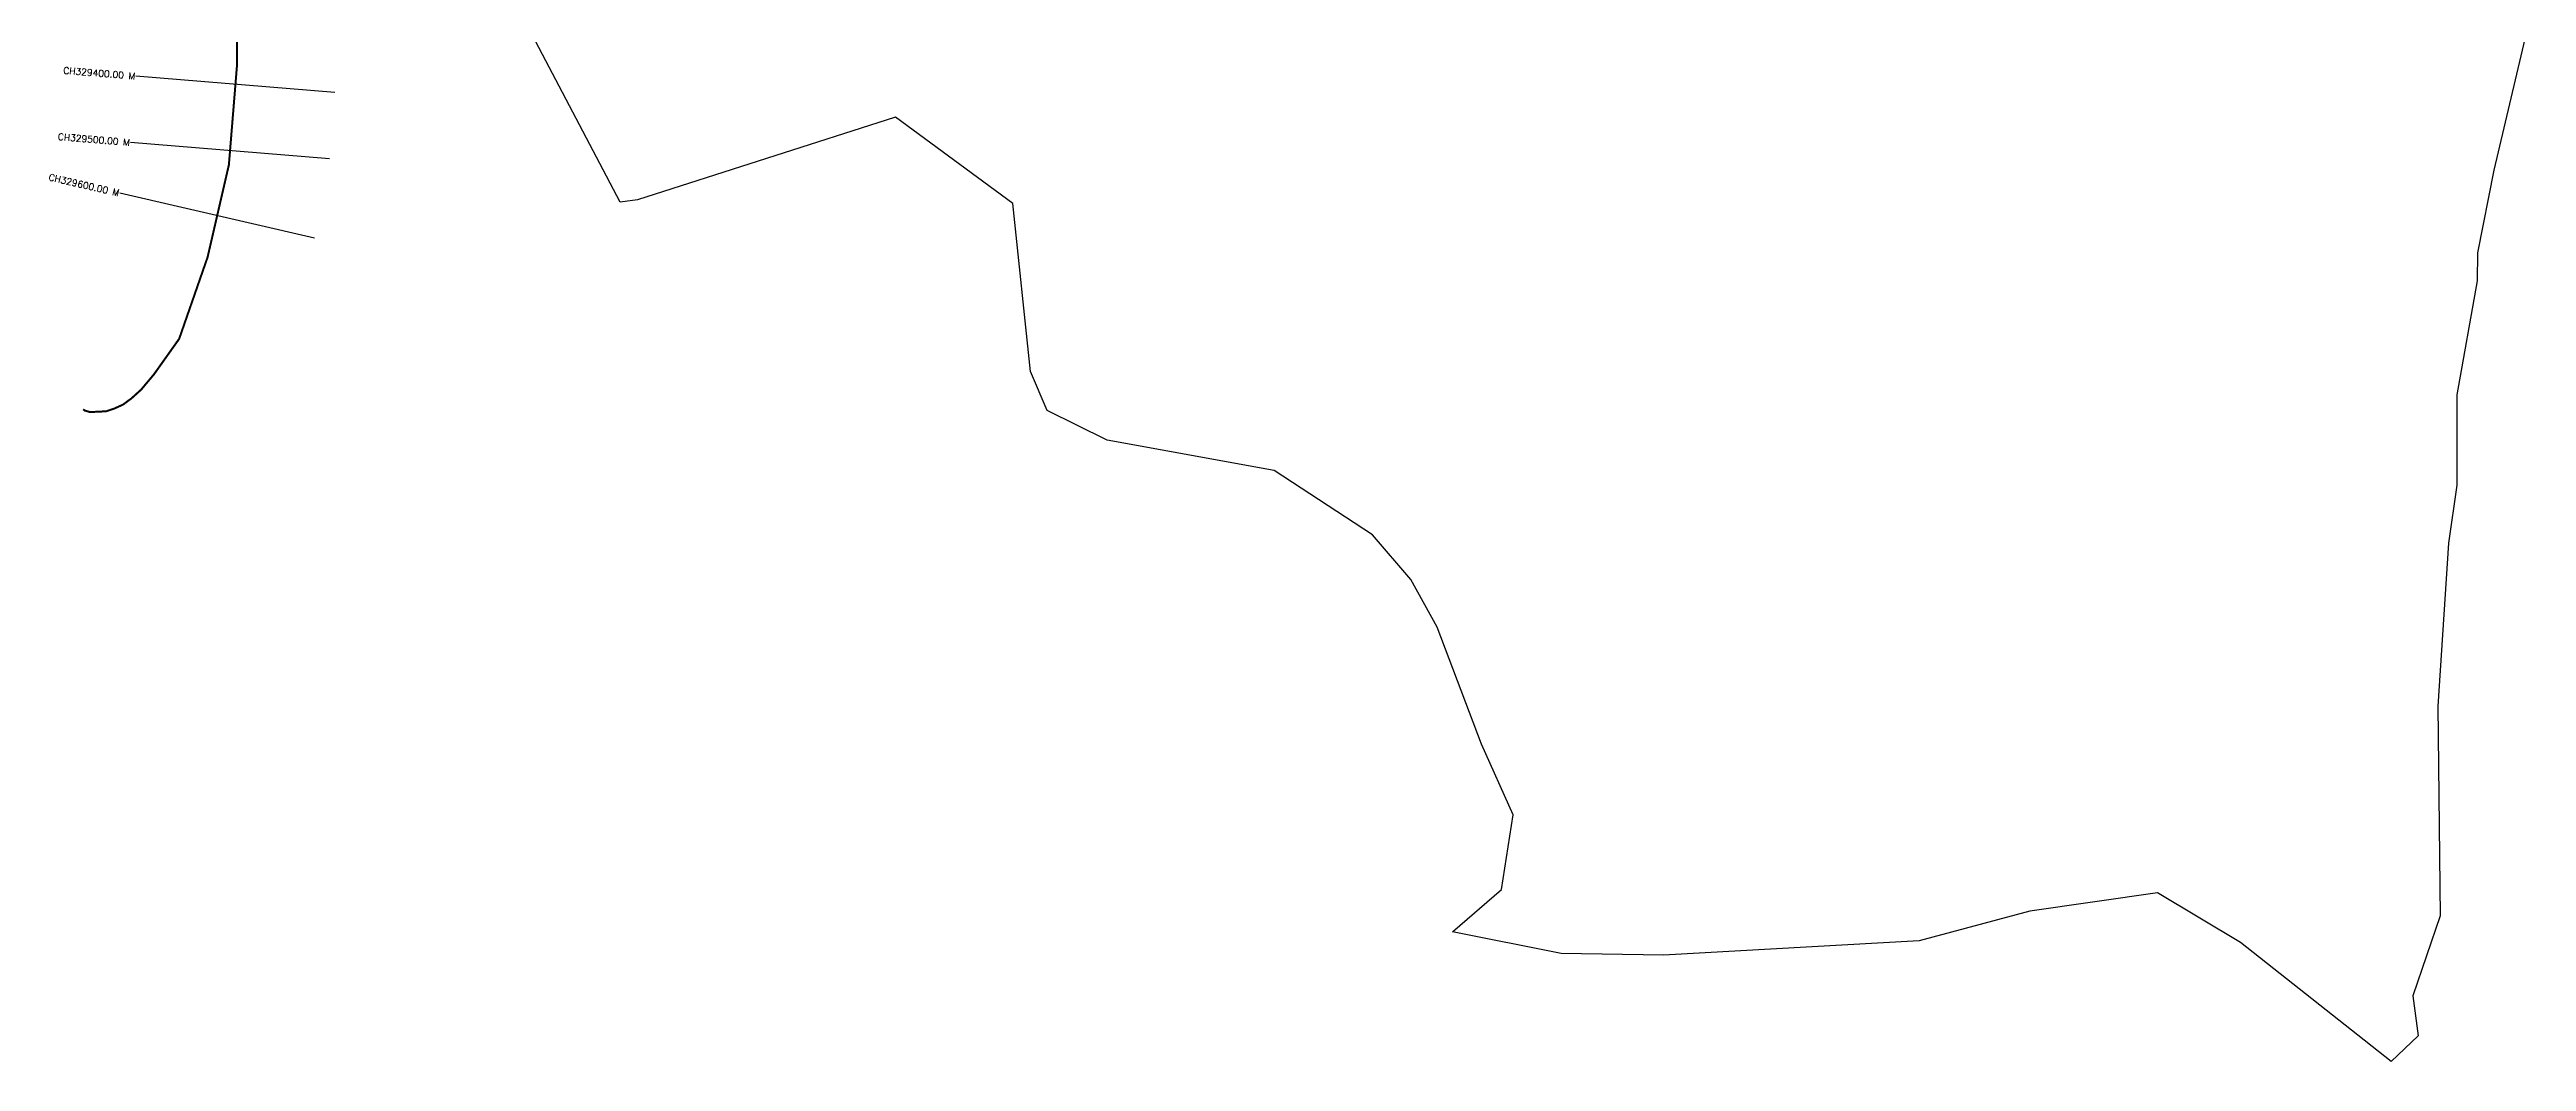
# Model space of a CAD drawing. Header units: metres. Extents: x 289596 to 293385, y 1993059 to 1996895.
# Drawn here: x 289663 to 293385, y 1993059 to 1994580 of the extents above; entities that cross this region are included whole.
import ezdxf
from ezdxf.enums import TextEntityAlignment as Align

# ---------------------------------------------------------------- set-up
doc = ezdxf.new("R2010")
doc.units = ezdxf.units.M
doc.header["$MEASUREMENT"] = 0
for name, color, linetype in [('CS', 134, 'Continuous'), ('CSMark', 6, 'Continuous'), ('NATURALLY PROTECTED', 3, 'Continuous'), ('village', 3, 'Continuous')]:
    doc.layers.add(name, color=color, linetype=linetype)
doc.styles.get("Standard").update_dxf_attribs({"font": 'simplex.shx'})

msp = doc.modelspace()

# ---------------------------------------------------------------- linework, layer by layer
at = {"layer": 'CS'}
for p, q in [((290092.2, 1994515.5), (289793.2, 1994539.9)), ((290084.1, 1994415.9), (289785, 1994440.2)), ((290061.3, 1994296.4), (289769, 1994363.9))]:
    msp.add_line(p, q, dxfattribs=at)
at = {"layer": 'NATURALLY PROTECTED', "const_width": 3, "flags": 128}
msp.add_lwpolyline([(289944.8, 1994752.6), (289944.8, 1994553.8), (289932.8, 1994406.6), (289900.8, 1994267.8), (289858.1, 1994145.1), (289820.2, 1994091.7), (289800.9, 1994068.7), (289786.5, 1994055.7), (289773.8, 1994046.3), (289761.5, 1994040.7), (289748.8, 1994036.3), (289734.3, 1994035.5), (289723.9, 1994035.2), (289716.5, 1994037.3), (289713.8, 1994039.2)], dxfattribs=at)
at = {"layer": 'village', "color": 6}
msp.add_polyline3d([(293384.7, 1994606.5, 0), (293335.7, 1994398.6, 0), (293311, 1994274.6, 0), (293310.5, 1994232.2, 0), (293279.8, 1994061.2, 0), (293279.9, 1993925.1, 0), (293267.5, 1993838.2, 0), (293251.5, 1993592.9, 0), (293255, 1993277.8, 0), (293213.8, 1993157.5, 0), (293222, 1993097.5, 0), (293181.3, 1993059, 0), (292955, 1993238.1, 0), (292830.5, 1993312.7, 0), (292638.7, 1993284.9, 0), (292472.4, 1993240.2, 0), (292088.4, 1993218.6, 0), (291934.5, 1993221.3, 0), (291771.1, 1993253.8, 0), (291844.8, 1993317.5, 0), (291862.2, 1993429.8, 0), (291814.6, 1993535.8, 0), (291747.9, 1993711.7, 0), (291708.7, 1993783.6, 0), (291651.1, 1993850.8, 0), (291503.3, 1993947.5, 0), (291252.1, 1993992.9, 0), (291162.2, 1994037.6, 0), (291136.9, 1994096, 0), (291110.5, 1994348.4, 0), (290934.4, 1994478.4, 0), (290546.9, 1994354.2, 0), (290520.8, 1994350.7, 0), (290520.8, 1994350.7, 0), (290281.6, 1994805.2, 0)], dxfattribs=at)

# ---------------------------------------------------------------- texts
at = {"layer": 'CSMark'}
for s, rotation, p in [('CH329400.00 M', 355.3457, (289792.2, 1994539.9)), ('CH329500.00 M', 355.3457, (289784.1, 1994440.3)), ('CH329600.00 M', 346.9957, (289768, 1994364.1))]:
    msp.add_text(s, height=10, rotation=rotation, dxfattribs=at).set_placement(p, align=Align.MIDDLE_RIGHT)

doc.saveas('drawing.dxf')
